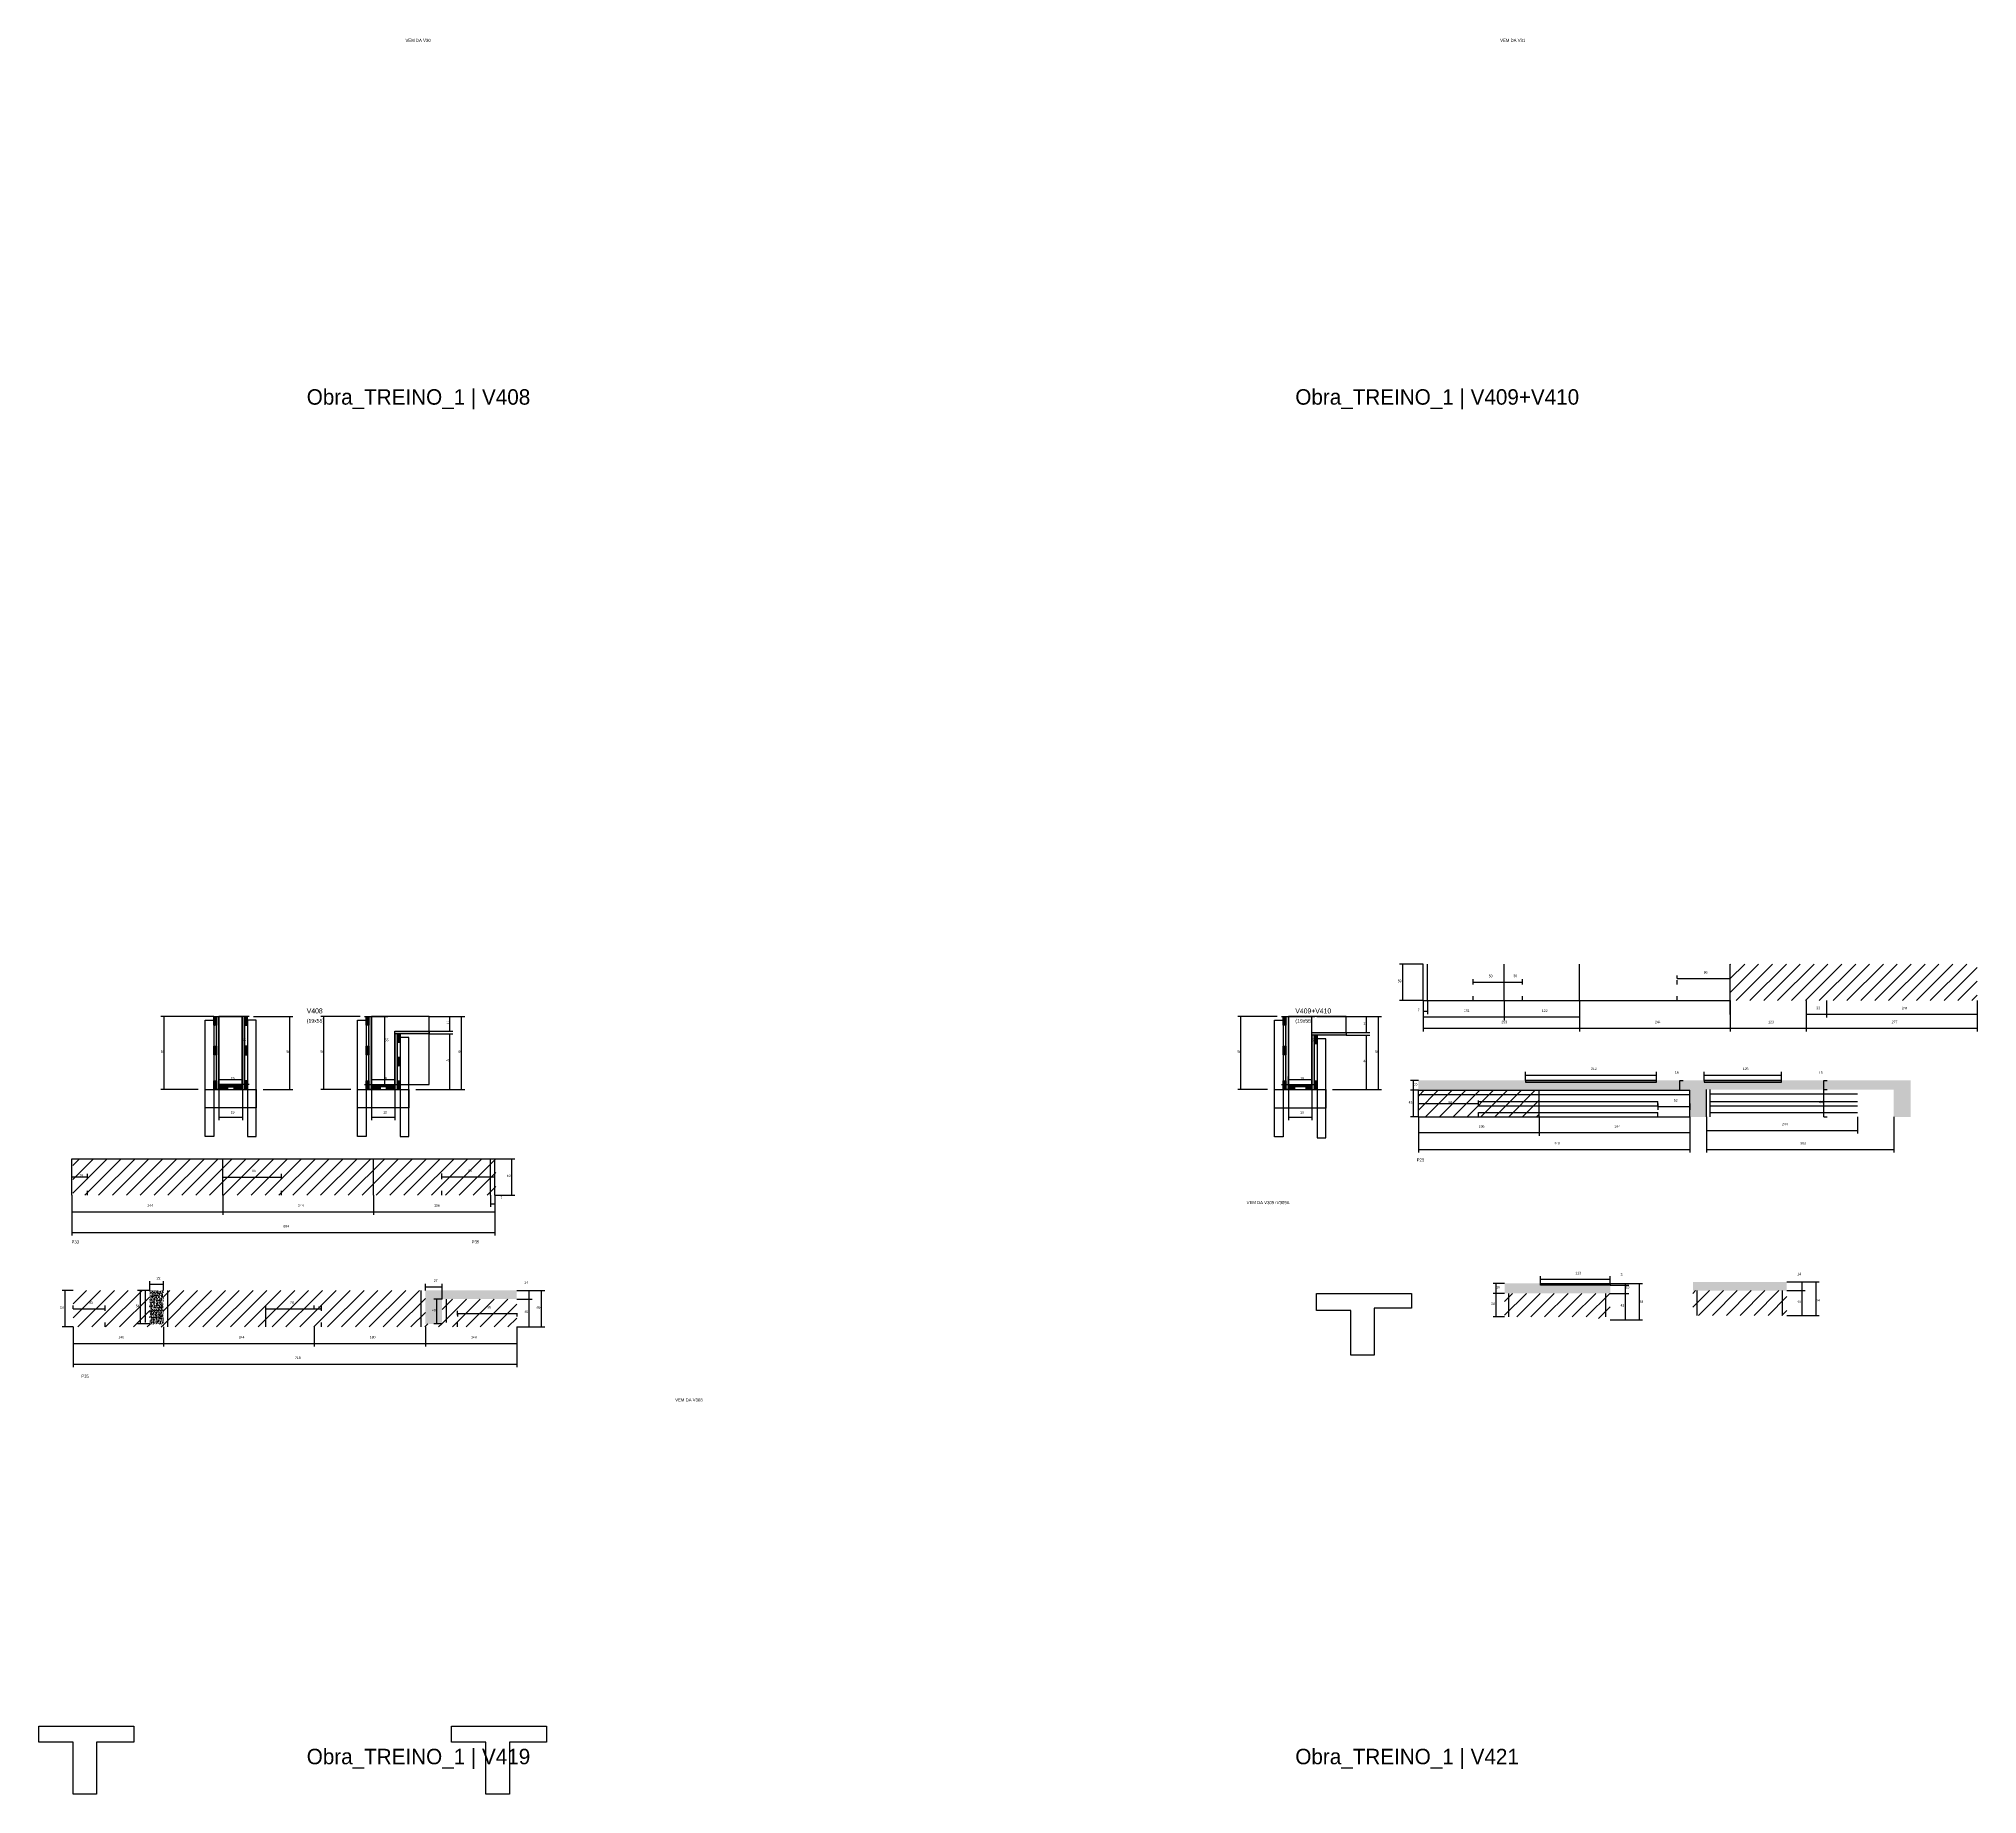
# Model space of a CAD drawing. Header units: metres. Extents: x -2848 to 22762, y -45195 to 1016.
# Drawn here: x 12366 to 15504, y -7858 to -5018 of the extents above; entities that cross this region are included whole.
import ezdxf

# ---------------------------------------------------------------- set-up
doc = ezdxf.new("R2010")
doc.units = ezdxf.units.M
for name, color, linetype in [('CONCRETO', 251, 'Continuous'), ('COTA', 4, 'Continuous'), ('Cota Seção (2x)', 4, 'Continuous'), ('Hachura', 253, 'Continuous'), ('LABEL_ID', 3, 'Continuous'), ('Madeira', 126, 'Continuous'), ('NOMENCLATURA', 7, 'Continuous'), ('Painéis', 200, 'Continuous'), ('REAPROVEITAMENTO', 251, 'Continuous'), ('SARR_2.2x7', 40, 'Continuous'), ('SARR_3.5x7', 81, 'Continuous'), ('Texto Seção', 7, 'Continuous')]:
    doc.layers.add(name, color=color, linetype=linetype)

msp = doc.modelspace()

# ---------------------------------------------------------------- hatches: boundary and pattern name
at = {"layer": 'COTA'}
h = msp.add_hatch(dxfattribs=at)
h.set_pattern_fill('AR-CONC', scale=0.03)
h.paths.add_polyline_path([(15395.6, -6710.4), (15395.6, -6710.4), (15395.6, -6710.4), (15395.6, -6703.4), (15395.6, -6703.4), (15186.6, -6703.4), (15186.6, -6703.4), (15186.6, -6706.4), (15186.6, -6706.4), (15061.6, -6706.4), (15061.6, -6706.4), (15061.6, -6703.4), (15061.6, -6703.4), (14984.6, -6703.4), (14984.6, -6703.4), (14984.6, -6706.4), (14984.6, -6706.4), (14772.6, -6706.4), (14772.6, -6706.4), (14772.6, -6703.4), (14772.6, -6703.4), (14599.1, -6703.4), (14599.1, -6703.4), (14599.1, -6719.4), (14599.1, -6719.4), (14986.6, -6719.4), (14986.6, -6719.4), (15038.6, -6719.4), (15038.6, -6719.4), (15038.6, -6762.4), (15038.6, -6762.4), (15065.6, -6762.4), (15065.6, -6762.4), (15065.6, -6718.4), (15065.6, -6718.4), (15368.6, -6718.4), (15368.6, -6718.4), (15368.6, -6762.4), (15368.6, -6762.4), (15395.6, -6762.4), (15395.6, -6762.4), (15395.6, -6710.4)])
h = msp.add_hatch(dxfattribs=at)
h.set_pattern_fill('AR-CONC', scale=0.03)
h.paths.add_polyline_path([(15016.5, -6750.2), (15037.3, -6734.8), (15037.3, -6734.8), (15016.5, -6750.2)])
h = msp.add_hatch(dxfattribs=at)
h.set_pattern_fill('AR-CONC', scale=0.03)
h.paths.add_polyline_path([(12568, -7097.4), (12568, -7043.4), (12568, -7043.4), (12546, -7043.4), (12546, -7043.4), (12546, -7097.4), (12546, -7097.4), (12568, -7097.4)])
h = msp.add_hatch(dxfattribs=at)
h.set_pattern_fill('AR-CONC', scale=0.03)
h.paths.add_polyline_path([(13019, -7097.4), (13019, -7057.4), (13019, -7057.4), (13140, -7057.4), (13140, -7057.4), (13140, -7043.4), (13140, -7043.4), (12992, -7043.4), (12992, -7043.4), (12992, -7097.4), (12992, -7097.4), (13019, -7097.4)])
h = msp.add_hatch(dxfattribs=at)
h.set_pattern_fill('AR-CONC', scale=0.03)
h.paths.add_polyline_path([(14909.6, -7035), (14796.6, -7035), (14796.6, -7035), (14796.6, -7032), (14796.6, -7032), (14738.6, -7032), (14738.6, -7032), (14738.6, -7048), (14738.6, -7048), (14909.6, -7048), (14909.6, -7048), (14909.6, -7035)])
h = msp.add_hatch(dxfattribs=at)
h.set_pattern_fill('AR-CONC', scale=0.03)
h.paths.add_polyline_path([(15195.4, -7029.6), (15043.4, -7029.6), (15043.4, -7029.6), (15043.4, -7043.6), (15043.4, -7043.6), (15195.4, -7043.6), (15195.4, -7043.6), (15195.4, -7029.6)])
at = {"layer": 'Hachura'}
h = msp.add_hatch(dxfattribs=at)
h.set_pattern_fill('ANSI31', scale=0.5)
h.paths.add_polyline_path([(12653.8, -6614), (12649.4, -6614), (12649.4, -6614), (12649.4, -6600), (12649.4, -6600), (12653.8, -6600), (12653.8, -6600), (12653.8, -6614)])
h = msp.add_hatch(color=8, dxfattribs=at)
h.dxf.hatch_style = 1
h.paths.add_polyline_path([(12653.8, -6600), (12657.8, -6600), (12657.8, -6600), (12657.8, -6718), (12657.8, -6718), (12653.8, -6718), (12653.8, -6718), (12653.8, -6600)])
h = msp.add_hatch(color=8, dxfattribs=at)
h.dxf.hatch_style = 1
h.paths.add_polyline_path([(12699.8, -6600), (12695.8, -6600), (12695.8, -6600), (12695.8, -6718), (12695.8, -6718), (12699.8, -6718), (12699.8, -6718), (12699.8, -6600)])
h = msp.add_hatch(dxfattribs=at)
h.set_pattern_fill('ANSI31', scale=0.5)
h.paths.add_polyline_path([(12699.8, -6614), (12704.2, -6614), (12704.2, -6614), (12704.2, -6600), (12704.2, -6600), (12699.8, -6600), (12699.8, -6600), (12699.8, -6614)])
h = msp.add_hatch(dxfattribs=at)
h.set_pattern_fill('ANSI31', scale=0.5)
h.paths.add_polyline_path([(12900.7, -6614), (12896.3, -6614), (12896.3, -6614), (12896.3, -6600), (12896.3, -6600), (12900.7, -6600), (12900.7, -6600), (12900.7, -6614)])
h = msp.add_hatch(color=8, dxfattribs=at)
h.dxf.hatch_style = 1
h.paths.add_polyline_path([(12900.7, -6600), (12904.7, -6600), (12904.7, -6600), (12904.7, -6718), (12904.7, -6718), (12900.7, -6718), (12900.7, -6718), (12900.7, -6600)])
h = msp.add_hatch(dxfattribs=at)
h.set_pattern_fill('ANSI31', scale=0.5)
h.paths.add_polyline_path([(14384.8, -6614), (14380.4, -6614), (14380.4, -6614), (14380.4, -6600), (14380.4, -6600), (14384.8, -6600), (14384.8, -6600), (14384.8, -6614)])
h = msp.add_hatch(color=8, dxfattribs=at)
h.dxf.hatch_style = 1
h.paths.add_polyline_path([(14384.8, -6600), (14388.8, -6600), (14388.8, -6600), (14388.8, -6718), (14388.8, -6718), (14384.8, -6718), (14384.8, -6718), (14384.8, -6600)])
h = msp.add_hatch(dxfattribs=at)
h.set_pattern_fill('ANSI31', scale=0.5)
h.paths.add_polyline_path([(12653.8, -6662), (12649.4, -6662), (12649.4, -6662), (12649.4, -6648), (12649.4, -6648), (12653.8, -6648), (12653.8, -6648), (12653.8, -6662)])
h = msp.add_hatch(dxfattribs=at)
h.set_pattern_fill('ANSI31', scale=0.5)
h.paths.add_polyline_path([(12699.8, -6662), (12704.2, -6662), (12704.2, -6662), (12704.2, -6648), (12704.2, -6648), (12699.8, -6648), (12699.8, -6648), (12699.8, -6662)])
h = msp.add_hatch(dxfattribs=at)
h.set_pattern_fill('ANSI31', scale=0.5)
h.paths.add_polyline_path([(12900.7, -6662), (12896.3, -6662), (12896.3, -6662), (12896.3, -6648), (12896.3, -6648), (12900.7, -6648), (12900.7, -6648), (12900.7, -6662)])
h = msp.add_hatch(color=8, dxfattribs=at)
h.dxf.hatch_style = 1
h.paths.add_polyline_path([(12942.7, -6628), (12942.7, -6624), (12942.7, -6624), (12998.3, -6624), (12998.3, -6624), (12998.3, -6628), (12998.3, -6628), (12942.7, -6628)])
h = msp.add_hatch(color=8, dxfattribs=at)
h.dxf.hatch_style = 1
h.paths.add_polyline_path([(12946.7, -6628), (12942.7, -6628), (12942.7, -6628), (12942.7, -6718), (12942.7, -6718), (12946.7, -6718), (12946.7, -6718), (12946.7, -6628)])
h = msp.add_hatch(dxfattribs=at)
h.set_pattern_fill('ANSI31', scale=0.5)
h.paths.add_polyline_path([(12951.1, -6642), (12946.7, -6642), (12946.7, -6642), (12946.7, -6628), (12946.7, -6628), (12951.1, -6628), (12951.1, -6628), (12951.1, -6642)])
h = msp.add_hatch(dxfattribs=at)
h.set_pattern_fill('ANSI31', scale=0.5)
h.paths.add_polyline_path([(14384.8, -6662.1), (14380.4, -6662.1), (14380.4, -6662.1), (14380.4, -6648.1), (14380.4, -6648.1), (14384.8, -6648.1), (14384.8, -6648.1), (14384.8, -6662.1)])
h = msp.add_hatch(color=8, dxfattribs=at)
h.dxf.hatch_style = 1
h.paths.add_polyline_path([(14426.8, -6630), (14426.8, -6626), (14426.8, -6626), (14482.4, -6626), (14482.4, -6626), (14482.4, -6630), (14482.4, -6630), (14426.8, -6630)])
h = msp.add_hatch(color=8, dxfattribs=at)
h.dxf.hatch_style = 1
h.paths.add_polyline_path([(14426.8, -6630), (14430.8, -6630), (14430.8, -6630), (14430.8, -6718), (14430.8, -6718), (14426.8, -6718), (14426.8, -6718), (14426.8, -6630)])
h = msp.add_hatch(dxfattribs=at)
h.set_pattern_fill('ANSI31', scale=0.5)
h.paths.add_polyline_path([(14435.2, -6644), (14430.8, -6644), (14430.8, -6644), (14430.8, -6630), (14430.8, -6630), (14435.2, -6630), (14435.2, -6630), (14435.2, -6644)])
h = msp.add_hatch(dxfattribs=at)
h.set_pattern_fill('ANSI31', scale=0.5)
h.paths.add_polyline_path([(12951.1, -6680), (12946.7, -6680), (12946.7, -6680), (12946.7, -6666), (12946.7, -6666), (12951.1, -6666), (12951.1, -6666), (12951.1, -6680)])
h = msp.add_hatch(dxfattribs=at)
h.set_pattern_fill('ANSI31', scale=0.5)
h.paths.add_polyline_path([(12653.8, -6718), (12649.4, -6718), (12649.4, -6718), (12649.4, -6704), (12649.4, -6704), (12653.8, -6704), (12653.8, -6704), (12653.8, -6718)])
h = msp.add_hatch(color=8, dxfattribs=at)
h.dxf.hatch_style = 1
h.paths.add_polyline_path([(12695.8, -6713.6), (12695.8, -6710), (12695.8, -6710), (12657.8, -6710), (12657.8, -6710), (12657.8, -6713.6), (12657.8, -6713.6), (12695.8, -6713.6)])
h = msp.add_hatch(dxfattribs=at)
h.set_pattern_fill('ANSI31', scale=0.5)
h.paths.add_polyline_path([(12657.8, -6718), (12657.8, -6713.6), (12657.8, -6713.6), (12671.8, -6713.6), (12671.8, -6713.6), (12671.8, -6718), (12671.8, -6718), (12657.8, -6718)])
h = msp.add_hatch(dxfattribs=at)
h.set_pattern_fill('ANSI31', scale=0.5)
h.paths.add_polyline_path([(12695.8, -6718), (12695.8, -6713.6), (12695.8, -6713.6), (12681.8, -6713.6), (12681.8, -6713.6), (12681.8, -6718), (12681.8, -6718), (12695.8, -6718)])
h = msp.add_hatch(dxfattribs=at)
h.set_pattern_fill('ANSI31', scale=0.5)
h.paths.add_polyline_path([(12699.8, -6718), (12704.2, -6718), (12704.2, -6718), (12704.2, -6704), (12704.2, -6704), (12699.8, -6704), (12699.8, -6704), (12699.8, -6718)])
h = msp.add_hatch(dxfattribs=at)
h.set_pattern_fill('ANSI31', scale=0.5)
h.paths.add_polyline_path([(12900.7, -6718), (12896.3, -6718), (12896.3, -6718), (12896.3, -6704), (12896.3, -6704), (12900.7, -6704), (12900.7, -6704), (12900.7, -6718)])
h = msp.add_hatch(color=8, dxfattribs=at)
h.dxf.hatch_style = 1
h.paths.add_polyline_path([(12904.7, -6713.6), (12904.7, -6710), (12904.7, -6710), (12942.7, -6710), (12942.7, -6710), (12942.7, -6713.6), (12942.7, -6713.6), (12904.7, -6713.6)])
h = msp.add_hatch(dxfattribs=at)
h.set_pattern_fill('ANSI31', scale=0.5)
h.paths.add_polyline_path([(12904.7, -6718), (12904.7, -6713.6), (12904.7, -6713.6), (12918.7, -6713.6), (12918.7, -6713.6), (12918.7, -6718), (12918.7, -6718), (12904.7, -6718)])
h = msp.add_hatch(dxfattribs=at)
h.set_pattern_fill('ANSI31', scale=0.5)
h.paths.add_polyline_path([(12942.7, -6718), (12942.7, -6713.6), (12942.7, -6713.6), (12928.7, -6713.6), (12928.7, -6713.6), (12928.7, -6718), (12928.7, -6718), (12942.7, -6718)])
h = msp.add_hatch(dxfattribs=at)
h.set_pattern_fill('ANSI31', scale=0.5)
h.paths.add_polyline_path([(12951.1, -6718), (12946.7, -6718), (12946.7, -6718), (12946.7, -6704), (12946.7, -6704), (12951.1, -6704), (12951.1, -6704), (12951.1, -6718)])
h = msp.add_hatch(dxfattribs=at)
h.set_pattern_fill('ANSI31', scale=0.5)
h.paths.add_polyline_path([(14384.8, -6718), (14380.4, -6718), (14380.4, -6718), (14380.4, -6704), (14380.4, -6704), (14384.8, -6704), (14384.8, -6704), (14384.8, -6718)])
h = msp.add_hatch(color=8, dxfattribs=at)
h.dxf.hatch_style = 1
h.paths.add_polyline_path([(14388.8, -6713.6), (14388.8, -6710), (14388.8, -6710), (14426.8, -6710), (14426.8, -6710), (14426.8, -6713.6), (14426.8, -6713.6), (14388.8, -6713.6)])
h = msp.add_hatch(dxfattribs=at)
h.set_pattern_fill('ANSI31', scale=0.5)
h.paths.add_polyline_path([(14388.8, -6718), (14388.8, -6713.6), (14388.8, -6713.6), (14398.8, -6713.6), (14398.8, -6713.6), (14398.8, -6718), (14398.8, -6718), (14388.8, -6718)])
h = msp.add_hatch(dxfattribs=at)
h.set_pattern_fill('ANSI31', scale=0.5)
h.paths.add_polyline_path([(14426.8, -6718), (14426.8, -6713.6), (14426.8, -6713.6), (14416.8, -6713.6), (14416.8, -6713.6), (14416.8, -6718), (14416.8, -6718), (14426.8, -6718)])
h = msp.add_hatch(dxfattribs=at)
h.set_pattern_fill('ANSI31', scale=0.5)
h.paths.add_polyline_path([(14435.2, -6718), (14430.8, -6718), (14430.8, -6718), (14430.8, -6704), (14430.8, -6704), (14435.2, -6704), (14435.2, -6704), (14435.2, -6718)])
at = {"layer": 'REAPROVEITAMENTO'}
h = msp.add_hatch(dxfattribs=at)
h.set_pattern_fill('ANSI31', scale=5)
h.paths.add_polyline_path([(15103.9, -6515.1), (15103.9, -6574.1), (15103.9, -6574.1), (15503.6, -6574.1), (15503.6, -6574.1), (15503.6, -6515.1), (15503.6, -6515.1), (15103.9, -6515.1)])
h = msp.add_hatch(dxfattribs=at)
h.set_pattern_fill('ANSI31', scale=5)
h.paths.add_polyline_path([(14794.6, -6762.4), (14794.6, -6719.4), (14794.6, -6719.4), (14599.1, -6719.4), (14599.1, -6719.4), (14599.1, -6762.4), (14599.1, -6762.4), (14794.6, -6762.4)])
h = msp.add_hatch(dxfattribs=at)
h.set_pattern_fill('ANSI31', scale=5)
h.paths.add_polyline_path([(13106, -6889.3), (13106, -6830.3), (13106, -6830.3), (12421.5, -6830.3), (12421.5, -6830.3), (12421.5, -6889.3), (12421.5, -6889.3), (13106, -6889.3)])
h = msp.add_hatch(dxfattribs=at)
h.set_pattern_fill('ANSI31', scale=5)
h.paths.add_polyline_path([(12546, -7097.4), (12546, -7043.4), (12546, -7043.4), (12422, -7043.4), (12422, -7043.4), (12422, -7102.4), (12422, -7102.4), (12568, -7102.4), (12568, -7102.4), (12568, -7097.4), (12568, -7097.4), (12546, -7097.4)])
h = msp.add_hatch(dxfattribs=at)
h.set_pattern_fill('ANSI31', scale=5)
h.paths.add_polyline_path([(12812, -7102.4), (12812, -7043.4), (12812, -7043.4), (12568, -7043.4), (12568, -7043.4), (12568, -7102.4), (12568, -7102.4), (12812, -7102.4)])
h = msp.add_hatch(dxfattribs=at)
h.set_pattern_fill('ANSI31', scale=5)
h.paths.add_polyline_path([(12992, -7102.4), (12992, -7043.4), (12992, -7043.4), (12812, -7043.4), (12812, -7043.4), (12812, -7102.4), (12812, -7102.4), (12992, -7102.4)])
h = msp.add_hatch(dxfattribs=at)
h.set_pattern_fill('ANSI31', scale=5)
h.paths.add_polyline_path([(13140, -7102.4), (13140, -7057.4), (13140, -7057.4), (13019, -7057.4), (13019, -7057.4), (13019, -7097.4), (13019, -7097.4), (12992, -7097.4), (12992, -7097.4), (12992, -7102.4), (12992, -7102.4), (13140, -7102.4)])
h = msp.add_hatch(dxfattribs=at)
h.set_pattern_fill('ANSI31', scale=5)
h.paths.add_polyline_path([(14738.6, -7086), (14890.6, -7086), (14890.6, -7086), (14890.6, -7091), (14890.6, -7091), (14909.6, -7091), (14909.6, -7091), (14909.6, -7048), (14909.6, -7048), (14738.6, -7048), (14738.6, -7048), (14738.6, -7086)])
h = msp.add_hatch(dxfattribs=at)
h.set_pattern_fill('ANSI31', scale=5)
h.paths.add_polyline_path([(15195.4, -7083.6), (15195.4, -7043.6), (15195.4, -7043.6), (15043.4, -7043.6), (15043.4, -7043.6), (15043.4, -7083.6), (15043.4, -7083.6), (15195.4, -7083.6)])

# ---------------------------------------------------------------- linework, layer by layer
at = {"layer": 'CONCRETO'}
for points in [[(12657.8, -6600), (12657.8, -6600), (12695.8, -6600), (12695.8, -6628), (12695.8, -6628), (12695.8, -6710), (12657.8, -6710), (12657.8, -6600)], [(12657.8, -6710), (12695.8, -6710), (12695.8, -6600), (12657.8, -6600)], [(12998.3, -6624), (12998.3, -6600), (12904.7, -6600), (12904.7, -6628), (12904.7, -6628), (12904.7, -6710), (12942.7, -6710), (12942.7, -6624)], [(12904.7, -6710), (12998.3, -6710), (12998.3, -6600), (12904.7, -6600)], [(14482.4, -6626), (14482.4, -6600), (14426.8, -6600), (14426.8, -6600), (14388.8, -6600), (14388.8, -6710), (14426.8, -6710), (14426.8, -6626)], [(14434.2, -7076), (14434.2, -7048), (14587.8, -7048), (14587.8, -7072), (14527.8, -7072), (14527.8, -7148), (14489.8, -7148), (14489.8, -7076)], [(12366.3, -7774.5), (12366.3, -7748.5), (12519.9, -7748.5), (12519.9, -7774.5), (12459.9, -7774.5), (12459.9, -7858.5), (12421.9, -7858.5), (12421.9, -7774.5)], [(13034.3, -7774.5), (13034.3, -7748.5), (13187.9, -7748.5), (13187.9, -7774.5), (13127.9, -7774.5), (13127.9, -7858.5), (13089.9, -7858.5), (13089.9, -7774.5)]]:
    msp.add_lwpolyline(points, close=True, dxfattribs=at)
at = {"layer": 'COTA'}
for p, q in [((14687.9, -6544.6), (14687.9, -6539.6)), ((14687.9, -6544.6), (14737.9, -6544.6)), ((14737.9, -6544.6), (14737.9, -6539.6)), ((15017.9, -6538.7), (15017.9, -6533.7)), ((15017.9, -6538.7), (15103.9, -6538.7)), ((15103.9, -6538.7), (15103.9, -6533.7)), ((14606.9, -6574.1), (14606.9, -6605.7)), ((14606.9, -6574.1), (14606.9, -6596.4)), ((14613.9, -6574.1), (14613.9, -6596.4)), ((14737.9, -6574.1), (14737.9, -6605.7)), ((14737.9, -6574.1), (14737.9, -6605.7)), ((14859.9, -6574.1), (14859.9, -6605.7)), ((15226.6, -6574.1), (15226.6, -6624.1)), ((15226.6, -6574.1), (15226.6, -6601.5)), ((15226.6, -6574.1), (15226.6, -6624.1)), ((15259.6, -6574.1), (15259.6, -6601.5)), ((15259.6, -6574.1), (15259.6, -6601.5)), ((15503.6, -6574.1), (15503.6, -6624.1)), ((15503.6, -6574.1), (15503.6, -6601.5)), ((12649.4, -6600), (12564.1, -6600)), ((12569.1, -6718), (12569.1, -6600)), ((12713.8, -6600), (12777.7, -6600)), ((12772.7, -6718), (12772.7, -6600)), ((12886.7, -6600), (12822.8, -6600)), ((12827.8, -6718), (12827.8, -6600)), ((12998.3, -6600), (13055.7, -6600)), ((12998.3, -6600), (13036.4, -6600)), ((13031.4, -6624), (13031.4, -6600)), ((13050.7, -6718), (13050.7, -6600)), ((14370.8, -6600), (14306.9, -6600)), ((14311.9, -6718), (14311.9, -6600)), ((14434.8, -6600), (14539.7, -6600)), ((14482.4, -6600), (14520.4, -6600)), ((14515.4, -6626), (14515.4, -6600)), ((14534.7, -6718), (14534.7, -6600)), ((14606.9, -6591.4), (14613.9, -6591.4)), ((14606.9, -6600.7), (14737.9, -6600.7)), ((14737.9, -6600.7), (14859.9, -6600.7)), ((15103.9, -6596.6), (15103.9, -6624.1)), ((15103.9, -6619.1), (15226.6, -6619.1)), ((15226.6, -6596.5), (15259.6, -6596.5)), ((15226.6, -6619.1), (15503.6, -6619.1)), ((15259.6, -6596.5), (15503.6, -6596.5)), ((12998.3, -6624), (13036.4, -6624)), ((12998.3, -6628), (13036.4, -6628)), ((13031.4, -6718), (13031.4, -6628)), ((14482.4, -6626), (14520.4, -6626)), ((14482.4, -6630), (14520.4, -6630)), ((14515.4, -6718), (14515.4, -6630)), ((14599.1, -6703.4), (14586.5, -6703.4)), ((14591.5, -6719.4), (14591.5, -6703.4)), ((14772.6, -6703.4), (14772.6, -6689.8)), ((14772.6, -6694.8), (14984.6, -6694.8)), ((14984.6, -6703.4), (14984.6, -6689.8)), ((15061.6, -6703.4), (15061.6, -6689.8)), ((15061.6, -6694.8), (15186.6, -6694.8)), ((15186.6, -6703.4), (15186.6, -6689.8)), ((12624.2, -6718), (12564.1, -6718)), ((12657.8, -6718), (12657.8, -6767.7)), ((12695.8, -6718), (12695.8, -6767.7)), ((12729.4, -6718), (12777.7, -6718)), ((12871.1, -6718), (12822.8, -6718)), ((12904.7, -6718), (12904.7, -6767.7)), ((12942.7, -6718), (12942.7, -6767.7)), ((12976.3, -6718), (13055.7, -6718)), ((12976.3, -6718), (13036.4, -6718)), ((14355.2, -6718), (14306.9, -6718)), ((14388.8, -6718), (14388.8, -6767.8)), ((14426.8, -6718), (14426.8, -6767.8)), ((14460.4, -6718), (14539.7, -6718)), ((14460.4, -6718), (14520.4, -6718)), ((14599.1, -6719.4), (14586.5, -6719.4)), ((14599.1, -6719.4), (14586.5, -6719.4)), ((14591.5, -6762.4), (14591.5, -6719.4)), ((14599.1, -6742), (14599.1, -6735.9)), ((14599.1, -6740.9), (14696.6, -6740.9)), ((14696.6, -6742), (14696.6, -6735.9)), ((12657.8, -6762.7), (12695.8, -6762.7)), ((12904.7, -6762.7), (12942.7, -6762.7)), ((14388.8, -6762.8), (14426.8, -6762.8)), ((14599.1, -6762.4), (14586.5, -6762.4)), ((14599.1, -6762.4), (14599.1, -6793)), ((14794.6, -6762.4), (14794.6, -6793)), ((14599.1, -6788), (14794.6, -6788)), ((13104.5, -6830.3), (13136.9, -6830.3)), ((13131.9, -6889.3), (13131.9, -6830.3)), ((12420, -6859.8), (12420, -6854.6)), ((12420, -6859.6), (12445, -6859.6)), ((12445, -6859.8), (12445, -6854.6)), ((12664, -6859.8), (12664, -6854.8)), ((12664, -6859.8), (12759, -6859.8)), ((12759, -6859.8), (12759, -6854.8)), ((13018.5, -6859.8), (13018.5, -6854.3)), ((13018.5, -6859.3), (13104.5, -6859.3)), ((13104.5, -6859.8), (13104.5, -6854.3)), ((12420, -6889.3), (12420, -6954.4)), ((12420, -6889.3), (12420, -6920.9)), ((12664, -6889.3), (12664, -6920.9)), ((12664, -6889.3), (12664, -6920.9)), ((12908, -6889.3), (12908, -6920.9)), ((12908, -6889.3), (12908, -6920.9)), ((13097.5, -6889.3), (13097.5, -6908.2)), ((13104.5, -6889.3), (13104.5, -6920.9)), ((13104.5, -6889.3), (13104.5, -6954.4)), ((13104.5, -6889.3), (13136.9, -6889.3)), ((13104.5, -6889.3), (13104.5, -6908.2)), ((12420, -6915.9), (12664, -6915.9)), ((12664, -6915.9), (12908, -6915.9)), ((12908, -6915.9), (13104.5, -6915.9)), ((13097.5, -6903.2), (13104.5, -6903.2)), ((12420, -6949.4), (13104.5, -6949.4)), ((14796.6, -7032), (14796.6, -7020.3)), ((14796.6, -7025.3), (14909.6, -7025.3)), ((14909.6, -7032), (14909.6, -7020.3)), ((12422, -7043.4), (12404, -7043.4)), ((12409, -7102.4), (12409, -7043.4)), ((12546, -7043.4), (12526.2, -7043.4)), ((12531.2, -7097.4), (12531.2, -7043.4)), ((12546, -7043.4), (12546, -7028.4)), ((12546, -7033.4), (12568, -7033.4)), ((12568, -7043.4), (12568, -7028.4)), ((12992, -7043.4), (12992, -7032.7)), ((12992, -7037.7), (13019, -7037.7)), ((13019, -7057.4), (13005.8, -7057.4)), ((13010.8, -7097.4), (13010.8, -7057.4)), ((13019, -7057.4), (13019, -7032.7)), ((13140, -7043.4), (13165, -7043.4)), ((13140, -7043.4), (13185.1, -7043.4)), ((13140, -7057.4), (13165, -7057.4)), ((13140, -7057.4), (13165, -7057.4)), ((13160, -7057.4), (13160, -7043.4)), ((13160, -7102.4), (13160, -7057.4)), ((13180.1, -7102.4), (13180.1, -7043.4)), ((14738.6, -7032), (14720.2, -7032)), ((14738.6, -7048), (14720.2, -7048)), ((14738.6, -7048), (14720.2, -7048)), ((14725.2, -7048), (14725.2, -7032)), ((14725.2, -7086), (14725.2, -7048)), ((14909.6, -7032), (14961.9, -7032)), ((14909.6, -7032), (14939.5, -7032)), ((14909.6, -7035), (14939.5, -7035)), ((14909.6, -7035), (14939.5, -7035)), ((14909.6, -7048), (14939.5, -7048)), ((14909.6, -7048), (14939.5, -7048)), ((14934.5, -7035), (14934.5, -7032)), ((14934.5, -7048), (14934.5, -7035)), ((14934.5, -7091), (14934.5, -7048)), ((14956.9, -7091), (14956.9, -7032)), ((15195.4, -7029.6), (15247.7, -7029.6)), ((15195.4, -7029.6), (15225.2, -7029.6)), ((15195.4, -7043.6), (15225.2, -7043.6)), ((15195.4, -7043.6), (15225.2, -7043.6)), ((15220.2, -7043.6), (15220.2, -7029.6)), ((15220.2, -7083.6), (15220.2, -7043.6)), ((15242.7, -7083.6), (15242.7, -7029.6)), ((12422, -7072.9), (12422, -7067.9)), ((12422, -7072.9), (12474, -7072.9)), ((12474, -7072.9), (12474, -7067.9)), ((12734, -7072.9), (12734, -7067.9)), ((12734, -7072.9), (12812, -7072.9)), ((12812, -7072.9), (12812, -7067.9)), ((12812, -7072.9), (12812, -7067.9)), ((12812, -7072.9), (12824, -7072.9)), ((12824, -7072.9), (12824, -7067.9)), ((14738.6, -7086), (14720.2, -7086)), ((15195.4, -7083.6), (15225.2, -7083.6)), ((15195.4, -7083.6), (15247.7, -7083.6)), ((12422, -7102.4), (12404, -7102.4)), ((12422, -7102.4), (12422, -7134)), ((12422, -7102.4), (12422, -7167.5)), ((12546, -7097.4), (12526.2, -7097.4)), ((12568, -7102.4), (12568, -7134)), ((12568, -7102.4), (12568, -7134)), ((12812, -7102.4), (12812, -7134)), ((12812, -7102.4), (12812, -7134)), ((12992, -7102.4), (12992, -7134)), ((12992, -7102.4), (12992, -7134)), ((13019, -7097.4), (13005.8, -7097.4)), ((13140, -7102.4), (13140, -7134)), ((13140, -7102.4), (13165, -7102.4)), ((13140, -7102.4), (13185.1, -7102.4)), ((13140, -7102.4), (13140, -7167.5)), ((14909.6, -7091), (14939.5, -7091)), ((14909.6, -7091), (14961.9, -7091)), ((12422, -7129), (12568, -7129)), ((12568, -7129), (12812, -7129)), ((12812, -7129), (12992, -7129)), ((12992, -7129), (13140, -7129)), ((12422, -7162.5), (13140, -7162.5))]:
    msp.add_line(p, q, dxfattribs=at)
at = {"layer": 'Cota Seção (2x)'}
for p, q in [((14606.9, -6515.1), (14568.7, -6515.1)), ((14573.7, -6574.1), (14573.7, -6515.1)), ((14737.9, -6544.6), (14737.9, -6539.6)), ((14737.9, -6544.6), (14767.9, -6544.6)), ((14767.9, -6544.6), (14767.9, -6539.6)), ((14606.9, -6574.1), (14568.7, -6574.1)), ((14606.9, -6574.1), (14606.9, -6624.1)), ((14859.9, -6574.1), (14859.9, -6624.1)), ((14859.9, -6574.1), (14859.9, -6624.1)), ((15103.9, -6574.1), (15103.9, -6624.1)), ((12706.8, -6600), (12690.3, -6600)), ((12695.3, -6710), (12695.3, -6600)), ((12893.7, -6600), (12931.2, -6600)), ((12926.2, -6710), (12926.2, -6600)), ((14377.8, -6600), (14431.8, -6600)), ((14426.8, -6710), (14426.8, -6600)), ((14606.9, -6619.1), (14859.9, -6619.1)), ((14859.9, -6619.1), (15103.9, -6619.1)), ((12657.8, -6718), (12657.8, -6697)), ((12657.8, -6702), (12695.8, -6702)), ((12706.8, -6710), (12690.3, -6710)), ((12695.8, -6718), (12695.8, -6697)), ((12893.7, -6710), (12931.2, -6710)), ((12904.7, -6718), (12904.7, -6697)), ((12904.7, -6702), (12942.7, -6702)), ((12942.7, -6718), (12942.7, -6697)), ((14377.8, -6710), (14431.8, -6710)), ((14388.8, -6718), (14388.8, -6697)), ((14388.8, -6702), (14426.8, -6702)), ((14426.8, -6718), (14426.8, -6697)), ((15022.5, -6719.4), (15022.5, -6703.4)), ((15022.5, -6703.4), (15027.5, -6703.4)), ((15255.5, -6718.4), (15255.5, -6703.4)), ((15255.5, -6703.4), (15260.5, -6703.4)), ((14986.6, -6740.9), (14986.6, -6750.8)), ((15022.5, -6719.4), (15027.5, -6719.4)), ((15038.6, -6740.9), (15038.6, -6750.8)), ((15255.5, -6718.4), (15260.5, -6718.4)), ((15255.5, -6762.4), (15255.5, -6718.4)), ((15255.5, -6718.4), (15260.5, -6718.4)), ((14599.1, -6762.4), (14599.1, -6820.1)), ((14794.6, -6762.4), (14794.6, -6793)), ((14986.6, -6745.8), (15038.6, -6745.8)), ((15038.6, -6762.4), (15038.6, -6793)), ((15038.6, -6762.4), (15038.6, -6820.1)), ((15065.6, -6762.4), (15065.6, -6789.3)), ((15065.6, -6762.4), (15065.6, -6820.1)), ((15255.5, -6762.4), (15260.5, -6762.4)), ((15309.6, -6762.4), (15309.6, -6789.3)), ((15368.6, -6762.4), (15368.6, -6820.1)), ((14794.6, -6788), (15038.6, -6788)), ((15065.6, -6784.3), (15309.6, -6784.3)), ((14599.1, -6815.1), (15038.6, -6815.1)), ((15065.6, -6815.1), (15368.6, -6815.1)), ((13044, -7079.9), (13044, -7085.4)), ((13044, -7080.4), (13140, -7080.4)), ((13140, -7079.9), (13140, -7085.4))]:
    msp.add_line(p, q, dxfattribs=at)
at = {"layer": 'Madeira'}
for points in [[(12653.8, -6614), (12649.4, -6614), (12649.4, -6600), (12653.8, -6600)], [(12699.8, -6614), (12704.2, -6614), (12704.2, -6600), (12699.8, -6600)], [(12900.7, -6614), (12896.3, -6614), (12896.3, -6600), (12900.7, -6600)], [(14384.8, -6614), (14380.4, -6614), (14380.4, -6600), (14384.8, -6600)], [(12653.8, -6662), (12649.4, -6662), (12649.4, -6648), (12653.8, -6648)], [(12699.8, -6662), (12704.2, -6662), (12704.2, -6648), (12699.8, -6648)], [(12900.7, -6662), (12896.3, -6662), (12896.3, -6648), (12900.7, -6648)], [(12951.1, -6642), (12946.7, -6642), (12946.7, -6628), (12951.1, -6628)], [(14384.8, -6662.1), (14380.4, -6662.1), (14380.4, -6648.1), (14384.8, -6648.1)], [(14435.2, -6644), (14430.8, -6644), (14430.8, -6630), (14435.2, -6630)], [(12951.1, -6680), (12946.7, -6680), (12946.7, -6666), (12951.1, -6666)], [(12653.8, -6718), (12649.4, -6718), (12649.4, -6704), (12653.8, -6704)], [(12657.8, -6718), (12657.8, -6713.6), (12671.8, -6713.6), (12671.8, -6718)], [(12695.8, -6718), (12695.8, -6713.6), (12681.8, -6713.6), (12681.8, -6718)], [(12699.8, -6718), (12704.2, -6718), (12704.2, -6704), (12699.8, -6704)], [(12900.7, -6718), (12896.3, -6718), (12896.3, -6704), (12900.7, -6704)], [(12904.7, -6718), (12904.7, -6713.6), (12918.7, -6713.6), (12918.7, -6718)], [(12942.7, -6718), (12942.7, -6713.6), (12928.7, -6713.6), (12928.7, -6718)], [(12951.1, -6718), (12946.7, -6718), (12946.7, -6704), (12951.1, -6704)], [(14384.8, -6718), (14380.4, -6718), (14380.4, -6704), (14384.8, -6704)], [(14388.8, -6718), (14388.8, -6713.6), (14398.8, -6713.6), (14398.8, -6718)], [(14426.8, -6718), (14426.8, -6713.6), (14416.8, -6713.6), (14416.8, -6718)], [(14435.2, -6718), (14430.8, -6718), (14430.8, -6704), (14435.2, -6704)]]:
    msp.add_lwpolyline(points, close=True, dxfattribs=at)
at = {"layer": 'Painéis'}
for p, q in [((14606.9, -6574.1), (14606.9, -6515.1)), ((14737.9, -6574.1), (14737.9, -6515.1)), ((14859.9, -6574.1), (14859.9, -6515.1)), ((15103.9, -6596.6), (15103.9, -6515.1)), ((14606.9, -6574.1), (15103.9, -6574.1)), ((12657.8, -6718), (12657.8, -6600)), ((12695.8, -6718), (12695.8, -6600)), ((12904.7, -6718), (12904.7, -6600)), ((12942.7, -6624), (12998.3, -6624)), ((12942.7, -6628), (12942.7, -6624)), ((12942.7, -6718), (12942.7, -6628)), ((12998.3, -6628), (12998.3, -6624)), ((14426.8, -6626), (14482.4, -6626)), ((12657.8, -6710), (12695.8, -6710)), ((12657.8, -6713.6), (12657.8, -6710)), ((12695.8, -6713.6), (12695.8, -6710)), ((12904.7, -6710), (12942.7, -6710)), ((12904.7, -6713.6), (12904.7, -6710)), ((12942.7, -6713.6), (12942.7, -6710)), ((14388.8, -6710), (14426.8, -6710)), ((14772.6, -6703.4), (14984.6, -6703.4)), ((14772.6, -6706.4), (14984.6, -6706.4)), ((15061.6, -6703.4), (15186.6, -6703.4)), ((15061.6, -6706.4), (15186.6, -6706.4)), ((14599.1, -6719.4), (14986.6, -6719.4)), ((14599.1, -6762.4), (14599.1, -6719.4)), ((14794.6, -6762.4), (14794.6, -6719.4)), ((14986.6, -6719.4), (15038.6, -6719.4)), ((15038.6, -6762.4), (15038.6, -6719.4)), ((15065.6, -6762.4), (15065.6, -6718.4)), ((14599.1, -6762.4), (15038.6, -6762.4)), ((12420, -6830.3), (13104.5, -6830.3)), ((12420, -6889.3), (12420, -6830.3)), ((12664, -6889.3), (12664, -6830.3)), ((12908, -6889.3), (12908, -6830.3)), ((13104.5, -6889.3), (13104.5, -6830.3))]:
    msp.add_line(p, q, dxfattribs=at)
for points in [[(12653.8, -6600), (12657.8, -6600), (12657.8, -6718), (12653.8, -6718)], [(12699.8, -6600), (12695.8, -6600), (12695.8, -6718), (12699.8, -6718)], [(12900.7, -6600), (12904.7, -6600), (12904.7, -6718), (12900.7, -6718)], [(14384.8, -6600), (14388.8, -6600), (14388.8, -6718), (14384.8, -6718)], [(12942.7, -6628), (12942.7, -6624), (12998.3, -6624), (12998.3, -6628)], [(12946.7, -6628), (12942.7, -6628), (12942.7, -6718), (12946.7, -6718)], [(14426.8, -6630), (14426.8, -6626), (14482.4, -6626), (14482.4, -6630)], [(14430.8, -6630), (14426.8, -6630), (14426.8, -6718), (14430.8, -6718)], [(12695.8, -6713.6), (12695.8, -6710), (12657.8, -6710), (12657.8, -6713.6)], [(12904.7, -6713.6), (12904.7, -6710), (12942.7, -6710), (12942.7, -6713.6)], [(14388.8, -6713.6), (14388.8, -6710), (14426.8, -6710), (14426.8, -6713.6)], [(14984.6, -6703.4), (14772.6, -6703.4), (14772.6, -6706.4), (14984.6, -6706.4)], [(15186.6, -6703.4), (15061.6, -6703.4), (15061.6, -6706.4), (15186.6, -6706.4)], [(14796.6, -7032), (14909.6, -7032), (14909.6, -7035), (14796.6, -7035)]]:
    msp.add_lwpolyline(points, close=True, dxfattribs=at)
at = {"layer": 'SARR_2.2x7'}
for p, q in [((14613.9, -6574.1), (14613.9, -6515.1)), ((14687.9, -6548.1), (14687.9, -6541.1)), ((14767.9, -6548.1), (14767.9, -6541.1)), ((15017.9, -6548.1), (15017.9, -6541.1)), ((15103.9, -6548.1), (15103.9, -6541.1)), ((14687.9, -6574.1), (14687.9, -6567.1)), ((14767.9, -6574.1), (14767.9, -6567.1)), ((15017.9, -6574.1), (15017.9, -6567.1)), ((15103.9, -6574.1), (15103.9, -6567.1)), ((14599.1, -6726.4), (14794.6, -6726.4)), ((14696.6, -6744.4), (14696.6, -6737.4)), ((14696.6, -6737.4), (14794.6, -6737.4)), ((14696.6, -6744.4), (14794.6, -6744.4)), ((14794.6, -6726.4), (14986.6, -6726.4)), ((14794.6, -6737.4), (14986.6, -6737.4)), ((14794.6, -6744.4), (14986.6, -6744.4)), ((14986.6, -6726.4), (15038.6, -6726.4)), ((14986.6, -6744.4), (14986.6, -6737.4)), ((15071.6, -6762.4), (15071.6, -6718.4)), ((15071.6, -6725.4), (15309.6, -6725.4)), ((15071.6, -6737.4), (15309.6, -6737.4)), ((15071.6, -6744.4), (15309.6, -6744.4)), ((14696.6, -6762.4), (14696.6, -6755.4)), ((14696.6, -6755.4), (14794.6, -6755.4)), ((14794.6, -6755.4), (14986.6, -6755.4)), ((14986.6, -6762.4), (14986.6, -6755.4)), ((15071.6, -6755.4), (15309.6, -6755.4)), ((13018.5, -6830.3), (13018.5, -6830)), ((13097.5, -6889.3), (13097.5, -6830.3)), ((12445, -6863.3), (12445, -6856.3)), ((12759, -6863.3), (12759, -6856.3)), ((13018.5, -6863.3), (13018.5, -6856.3)), ((12445, -6889.3), (12445, -6882.3)), ((12759, -6889.3), (12759, -6882.3)), ((13018.5, -6889.3), (13018.5, -6882.3)), ((12539.1, -7095.4), (12539.1, -7043.4)), ((12575, -7102.4), (12575, -7043.4)), ((12985.1, -7102.4), (12985.1, -7043.4)), ((13026, -7095.4), (13026, -7057.4)), ((14745.6, -7086), (14745.6, -7048)), ((14902.6, -7086), (14902.6, -7048)), ((15050.4, -7083.6), (15050.4, -7043.6)), ((15188.4, -7083.6), (15188.4, -7043.6)), ((12474, -7076.4), (12474, -7069.4)), ((12734, -7102.4), (12734, -7069.4)), ((12824, -7076.4), (12824, -7069.4)), ((13044, -7083.4), (13044, -7076.4)), ((12474, -7102.4), (12474, -7095.4)), ((12824, -7102.4), (12824, -7095.4)), ((13044, -7102.4), (13044, -7095.4))]:
    msp.add_line(p, q, dxfattribs=at)
at = {"layer": 'SARR_3.5x7'}
for points in [[(12635.4, -6606), (12649.4, -6606), (12649.4, -6794.4), (12635.4, -6794.4)], [(12718.2, -6606), (12704.2, -6606), (12704.2, -6794.4), (12718.2, -6794.4)], [(12882.3, -6606), (12896.3, -6606), (12896.3, -6794.4), (12882.3, -6794.4)], [(14366.4, -6606), (14380.4, -6606), (14380.4, -6794.5), (14366.4, -6794.5)], [(12965.1, -6634), (12951.1, -6634), (12951.1, -6794.4), (12965.1, -6794.4)], [(14449.2, -6636), (14435.2, -6636), (14435.2, -6796.5), (14449.2, -6796.5)], [(12635.4, -6718), (12718.2, -6718), (12718.2, -6748), (12635.4, -6748)], [(12882.3, -6718), (12965.1, -6718), (12965.1, -6748), (12882.3, -6748)], [(14366.4, -6718), (14449.2, -6718), (14449.2, -6748.1), (14366.4, -6748.1)]]:
    msp.add_lwpolyline(points, close=True, dxfattribs=at)

# ---------------------------------------------------------------- texts
at = {"layer": 'COTA'}
for s, p in [('50', (14712.9, -6536.5)), ('86', (15060.9, -6530.6)), ('7', (14598, -6591.4)), ('33', (15243.1, -6588.3)), ('244', (15381.6, -6588.4)), ('12', (13025.9, -6612)), ('13', (14509.9, -6613)), ('131', (14672.4, -6592.5)), ('122', (14798.9, -6592.7)), ('123', (15165.2, -6611)), ('277', (15365.1, -6611)), ('59', (12563.6, -6659)), ('59', (12767.2, -6659)), ('59', (12822.3, -6659)), ('45', (13025.9, -6673)), ('59', (13045.2, -6659)), ('59', (14306.4, -6659)), ('44', (14509.9, -6674)), ('59', (14529.2, -6659)), ('16', (14591.5, -6711.4)), ('212', (14878.6, -6686.7)), ('125', (15124.1, -6686.7)), ('43', (14583.3, -6740.9)), ('98', (14647.8, -6740.9)), ('19', (12676.8, -6757.2)), ('19', (12923.7, -6757.2)), ('19', (14407.8, -6757.3)), ('196', (14696.8, -6779.9)), ('25', (12432.2, -6859.6)), ('95', (12711.5, -6851.7)), ('86', (13061.5, -6851.2)), ('59', (13123.7, -6859.8)), ('7', (13113.4, -6895.2)), ('244', (12542, -6907.8)), ('244', (12786, -6907.8)), ('196', (13006.2, -6907.7)), ('684', (12762.2, -6941.3)), ('22', (12557, -7025.4)), ('27', (13005.5, -7029.6)), ('113', (14853.1, -7017.1)), ('3', (14926.3, -7019.8)), ('14', (15212.2, -7018.6)), ('14', (13151.9, -7032.4)), ('16', (14725.2, -7040)), ('13', (14934.5, -7040)), ('54', (15242.7, -7061.1)), ('59', (12400.8, -7072.9)), ('52', (12448, -7064.8)), ('54', (12523.1, -7070.4)), ('78', (12773, -7064.8)), ('12', (12818, -7072.9)), ('40', (13002.7, -7077.4)), ('45', (13151.9, -7079.9)), ('59', (13172, -7072.9)), ('38', (14716.9, -7067)), ('43', (14926.3, -7069.5)), ('59', (14956.9, -7063.5)), ('40', (15212.1, -7063.6)), ('146', (12495, -7120.9)), ('244', (12690, -7120.9)), ('180', (12902, -7120.9)), ('148', (13066, -7120.9)), ('718', (12781, -7154.4))]:
    msp.add_text(s, height=4, dxfattribs=at).set_placement(p)
at = {"layer": 'Cota Seção (2x)'}
for s, p in [('59', (14565.6, -6544.6)), ('30', (14752.9, -6536.4)), ('253', (14733.4, -6610.9)), ('244', (14981.9, -6611)), ('55', (12695.3, -6640)), ('55', (12926.2, -6640)), ('55', (14426.8, -6640)), ('19', (12676.8, -6702)), ('19', (12923.7, -6702)), ('19', (14407.8, -6702)), ('16', (15014.4, -6692.4)), ('15', (15247.4, -6692.7)), ('52', (15012.6, -6737.7)), ('44', (15247.4, -6740.4)), ('244', (14916.6, -6780)), ('244', (15187.6, -6776.2)), ('440', (14818.8, -6806.9)), ('303', (15217.1, -6806.9)), ('96', (13092, -7072.3))]:
    msp.add_text(s, height=4, dxfattribs=at).set_placement(p)
at = {"layer": 'LABEL_ID'}
for s, p in [('Obra_TREINO_1 | V408', (12800, -5610)), ('Obra_TREINO_1 | V409+V410', (14400, -5610)), ('Obra_TREINO_1 | V419', (12800, -7810)), ('Obra_TREINO_1 | V421', (14400, -7810))]:
    msp.add_text(s, height=25, dxfattribs=at).set_placement(p)
at = {"layer": 'NOMENCLATURA'}
for s, p in [('P25', (14596.5, -6834.5)), ('P33', (12419.3, -6967.3)), ('P35', (13066.9, -6967.3)), ('P35', (12435, -7184.5))]:
    msp.add_text(s, height=5, dxfattribs=at).set_placement(p)
at = {"layer": 'Texto Seção'}
for s, height, p in [('VEM DA V30', 5, (12959.9, -5023)), ('VEM DA V31', 5, (14731.5, -5023)), ('V408', 8, (12800, -6595)), ('V409+V410', 8, (14400, -6595)), ('(19x55)', 6, (12800, -6610)), ('(19x55)', 6, (14400, -6610)), ('VEM DA V309+V309A', 5, (14321.2, -6903.7)), ('VEM DA V308', 5, (13396.3, -7222.9))]:
    msp.add_text(s, height=height, dxfattribs=at).set_placement(p)

doc.saveas('drawing.dxf')
